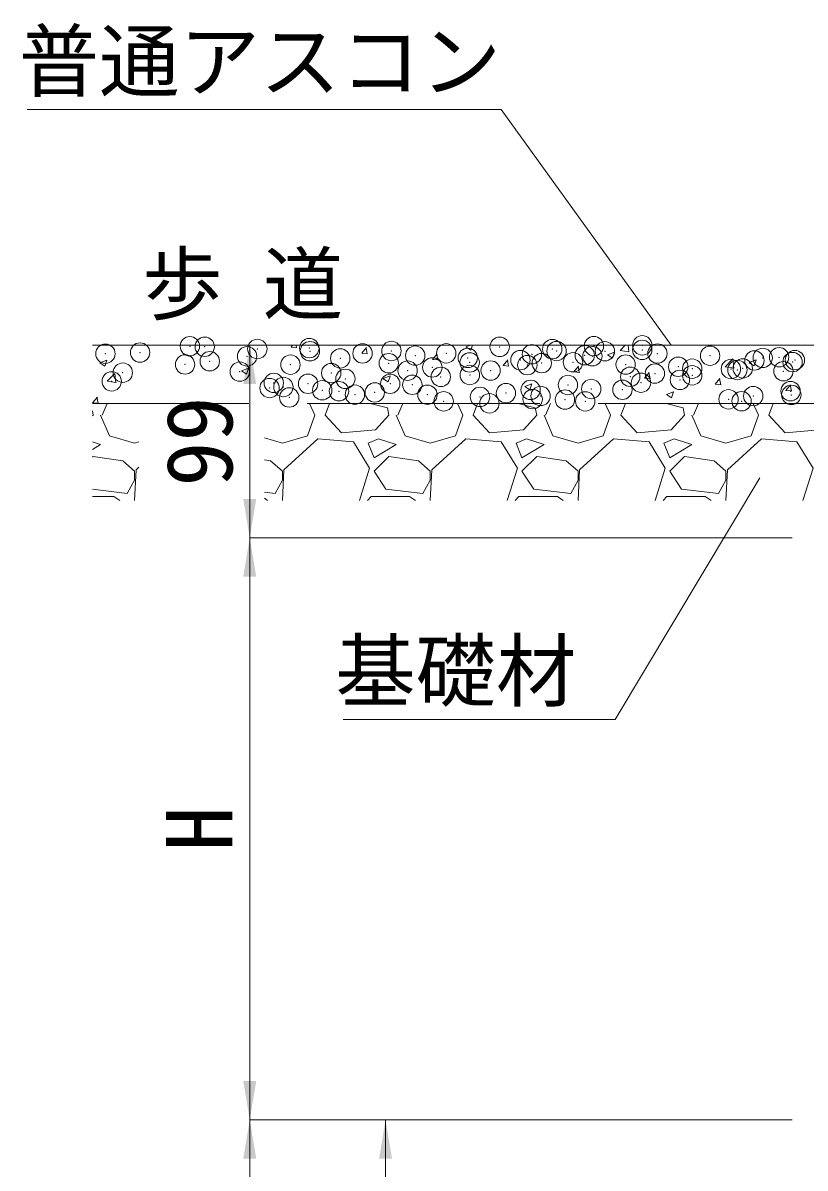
# Model space of a CAD drawing. Units: millimetres at full size, sheet at 1:20; details may follow other scales. Extents: x 62447 to 85128, y -7246 to 532.
# Drawn here: x 73930 to 74333, y -3335 to -2744 of the extents above; entities that cross this region are included whole.
import ezdxf
from ezdxf.enums import TextEntityAlignment as Align

# ---------------------------------------------------------------- set-up
doc = ezdxf.new("R2010")
doc.units = ezdxf.units.MM
doc.header["$LTSCALE"] = 20
doc.header["$PDMODE"] = 32
doc.header["$PDSIZE"] = 10
doc.linetypes.add('DASHED', pattern=[7.5, 6, -1.5])
for name, color, linetype, lineweight in [('ハッチング', 7, 'Continuous', 5), ('基礎', 3, 'Continuous', 13), ('寸法線', 7, 'Continuous', 9), ('引出線', 4, 'Continuous', 9)]:
    doc.layers.add(name, color=color, linetype=linetype, lineweight=lineweight)
doc.layers.add('文字', color=7, linetype='Continuous')
doc.styles.add('ＭＳ ゴシック', font='')
doc.styles.get('ＭＳ ゴシック').set_extended_font_data('MS Gothic')

# ---------------------------------------------------------------- blocks, each defined once
blk = doc.blocks.new('filled_arrow')
at = {"color": 0, "linetype": 'Continuous', "lineweight": -2}
blk.add_solid([(7.5, 1.25), (0, 0), (7.5, -1.25)], dxfattribs=at)

msp = doc.modelspace()

# ---------------------------------------------------------------- linework, layer by layer
at = {"layer": 'ハッチング'}
for p, q in [((74068.04, -2911.43), (74068.85, -2910.46)), ((74068.04, -2911.43), (74071.07, -2911.69)), ((74070.89, -2911.73), (74070.66, -2910.46)), ((74104.47, -2914.61), (74106.92, -2911.69)), ((74104.47, -2914.62), (74107.51, -2914.88)), ((74107.33, -2914.91), (74106.74, -2911.73)), ((74140.91, -2917.8), (74143.36, -2914.88)), ((74143.77, -2918.1), (74143.18, -2914.92)), ((74158.23, -2911.32), (74160.75, -2913.03)), ((74158.24, -2911.3), (74160.43, -2910.46)), ((74160.75, -2913.02), (74161.61, -2910.46)), ((74231.23, -2915.39), (74233.76, -2917.09)), ((74231.24, -2915.37), (74234.8, -2914)), ((74233.76, -2917.09), (74234.79, -2914.02)), ((74237.64, -2913.15), (74242.16, -2913.85)), ((74237.67, -2913.22), (74240.32, -2910.46)), ((74242.15, -2913.92), (74241.74, -2910.46)), ((73969.53, -2919.57), (73972.06, -2921.27)), ((73969.54, -2919.55), (73973.1, -2918.18)), ((73972.06, -2921.27), (73973.09, -2918.2)), ((74140.91, -2917.8), (74143.95, -2918.07)), ((74177.35, -2920.99), (74179.8, -2918.07)), ((74177.35, -2920.99), (74180.38, -2921.26)), ((74180.2, -2921.29), (74179.62, -2918.11)), ((74213.78, -2924.18), (74216.23, -2921.26)), ((74216.64, -2924.48), (74216.05, -2921.29)), ((74291.86, -2921.56), (74296.37, -2922.26)), ((74291.89, -2921.63), (74295.84, -2917.5)), ((74296.36, -2922.33), (74295.8, -2917.51)), ((74304.24, -2919.46), (74306.77, -2921.16)), ((74304.25, -2919.43), (74307.81, -2918.07)), ((74306.76, -2921.16), (74307.79, -2918.09)), ((73973.33, -2929.07), (73977.28, -2924.95)), ((73977.8, -2929.77), (73977.24, -2924.95)), ((74042.54, -2923.64), (74045.06, -2925.34)), ((74042.55, -2923.61), (74046.11, -2922.25)), ((74045.06, -2925.34), (74046.09, -2922.27)), ((74115.55, -2927.68), (74119.11, -2926.32)), ((74118.07, -2929.41), (74119.1, -2926.34)), ((74213.78, -2924.18), (74216.82, -2924.44)), ((74250.22, -2927.36), (74252.67, -2924.45)), ((74250.22, -2927.37), (74253.26, -2927.63)), ((74253.08, -2927.67), (74252.49, -2924.48)), ((74286.66, -2930.55), (74289.11, -2927.63)), ((74289.51, -2930.85), (74288.93, -2927.67)), ((73973.3, -2929.01), (73977.81, -2929.71)), ((74115.54, -2927.71), (74118.07, -2929.41)), ((74188.55, -2931.77), (74191.08, -2933.48)), ((74188.56, -2931.75), (74192.12, -2930.39)), ((74191.07, -2933.48), (74192.1, -2930.41)), ((74286.66, -2930.55), (74289.69, -2930.82)), ((74323.09, -2933.74), (74325.54, -2930.82)), ((74325.95, -2934.04), (74325.36, -2930.86)), ((73965.77, -2940.07), (73968.22, -2937.15)), ((73968.63, -2940.37), (73968.04, -2937.19)), ((74261.56, -2935.84), (74264.08, -2937.55)), ((74261.57, -2935.82), (74265.12, -2934.45)), ((74264.08, -2937.55), (74265.11, -2934.48)), ((74323.09, -2933.74), (74326.13, -2934.01)), ((73966.08, -2946.47), (73965.65, -2944.36)), ((73965.77, -2940.08), (73968.81, -2940.34)), ((73970.65, -2946.47), (73973.22, -2940.46)), ((74077.6, -2940.46), (74080.38, -2946.47)), ((74085.71, -2946.47), (74087.96, -2940.46)), ((74117.71, -2942.66), (74108.92, -2940.46)), ((74118.48, -2946.47), (74117.71, -2942.66)), ((74123.05, -2946.47), (74125.62, -2940.46)), ((74153.8, -2940.46), (74156.58, -2946.47)), ((74161.91, -2946.47), (74164.16, -2940.46)), ((74193.91, -2942.66), (74185.12, -2940.46)), ((74194.68, -2946.47), (74193.91, -2942.66)), ((74199.25, -2946.47), (74201.82, -2940.46)), ((74230, -2940.46), (74232.78, -2946.47)), ((74238.11, -2946.47), (74240.36, -2940.46)), ((74270.11, -2942.66), (74261.32, -2940.46)), ((74270.88, -2946.47), (74270.11, -2942.66)), ((74275.45, -2946.47), (74278.02, -2940.46)), ((74306.2, -2940.46), (74308.98, -2946.47)), ((74314.31, -2946.47), (74316.56, -2940.46)), ((73966.08, -2946.47), (73965.65, -2946.93)), ((73969.89, -2946.47), (73974.46, -2957.13)), ((74076.57, -2957.13), (74080.38, -2946.47)), ((74094.09, -2955.61), (74085.71, -2946.47)), ((74118.48, -2946.47), (74111.62, -2954.09)), ((74122.29, -2946.47), (74126.86, -2957.13)), ((74152.77, -2957.13), (74156.58, -2946.47)), ((74170.29, -2955.61), (74161.91, -2946.47)), ((74194.68, -2946.47), (74187.82, -2954.09)), ((74198.49, -2946.47), (74203.06, -2957.13)), ((74228.97, -2957.13), (74232.78, -2946.47)), ((74246.49, -2955.61), (74238.11, -2946.47)), ((74270.88, -2946.47), (74264.02, -2954.09)), ((74274.69, -2946.47), (74279.26, -2957.13)), ((74305.17, -2957.13), (74308.98, -2946.47)), ((74322.69, -2955.61), (74314.31, -2946.47)), ((73974.46, -2957.13), (73987.41, -2960.94)), ((74063.61, -2960.94), (74076.57, -2957.13)), ((74111.62, -2954.09), (74094.09, -2955.61)), ((74126.86, -2957.13), (74139.81, -2960.94)), ((74139.81, -2960.94), (74152.77, -2957.13)), ((74187.82, -2954.09), (74170.29, -2955.61)), ((74203.06, -2957.13), (74216.01, -2960.94)), ((74216.01, -2960.94), (74228.97, -2957.13)), ((74264.02, -2954.09), (74246.49, -2955.61)), ((74279.26, -2957.13), (74292.21, -2960.94)), ((74292.21, -2960.94), (74305.17, -2957.13)), ((74340.22, -2954.09), (74322.69, -2955.61)), ((73969.89, -2961.71), (73965.65, -2960.3)), ((73965.65, -2964.24), (73969.89, -2961.71)), ((73987.41, -2960.94), (73989.57, -2960.31)), ((74054.35, -2958.22), (74063.61, -2960.94)), ((74081.9, -2958.66), (74064.37, -2974.66)), ((74100.19, -2960.18), (74081.9, -2958.66)), ((74108.57, -2973.9), (74100.19, -2960.18)), ((74113.14, -2958.66), (74107.81, -2960.94)), ((74107.81, -2960.94), (74110.86, -2968.56)), ((74110.86, -2968.56), (74122.29, -2961.71)), ((74122.29, -2961.71), (74113.14, -2958.66)), ((74158.1, -2958.66), (74140.57, -2974.66)), ((74176.39, -2960.18), (74158.1, -2958.66)), ((74184.77, -2973.9), (74176.39, -2960.18)), ((74189.34, -2958.66), (74184.01, -2960.94)), ((74184.01, -2960.94), (74187.06, -2968.56)), ((74187.06, -2968.56), (74198.49, -2961.71)), ((74198.49, -2961.71), (74189.34, -2958.66)), ((74234.3, -2958.66), (74216.77, -2974.66)), ((74252.59, -2960.18), (74234.3, -2958.66)), ((74260.97, -2973.9), (74252.59, -2960.18)), ((74265.54, -2958.66), (74260.21, -2960.94)), ((74260.21, -2960.94), (74263.26, -2968.56)), ((74263.26, -2968.56), (74274.69, -2961.71)), ((74274.69, -2961.71), (74265.54, -2958.66)), ((74310.5, -2958.66), (74292.97, -2974.66)), ((74328.79, -2960.18), (74310.5, -2958.66)), ((74337.17, -2973.9), (74328.79, -2960.18)), ((73966.08, -2967.8), (73965.65, -2968.22)), ((73981.32, -2970.09), (73966.08, -2967.8)), ((74118.48, -2967.8), (74110.86, -2975.42)), ((74133.72, -2970.09), (74118.48, -2967.8)), ((74194.68, -2967.8), (74187.06, -2975.42)), ((74209.92, -2970.09), (74194.68, -2967.8)), ((74270.88, -2967.8), (74263.26, -2975.42)), ((74286.12, -2970.09), (74270.88, -2967.8)), ((73987.41, -2975.42), (73981.32, -2970.09)), ((73988.17, -2974.66), (73987.42, -2990.46)), ((73989.57, -2973.39), (73988.17, -2974.66)), ((74057.52, -2970.09), (74054.35, -2969.61)), ((74063.61, -2975.42), (74057.52, -2970.09)), ((74064.37, -2974.66), (74063.62, -2990.46)), ((74103.27, -2990.46), (74108.57, -2973.9)), ((74139.81, -2975.42), (74133.72, -2970.09)), ((74140.57, -2974.66), (74139.82, -2990.46)), ((74179.47, -2990.46), (74184.77, -2973.9)), ((74216.01, -2975.42), (74209.92, -2970.09)), ((74216.77, -2974.66), (74216.02, -2990.46)), ((74255.67, -2990.46), (74260.97, -2973.9)), ((74292.21, -2975.42), (74286.12, -2970.09)), ((74292.97, -2974.66), (74292.22, -2990.46)), ((74331.87, -2990.46), (74337.17, -2973.9)), ((73983.6, -2986.85), (73987.41, -2979.99)), ((73987.41, -2979.99), (73987.41, -2975.42)), ((74059.8, -2986.85), (74063.61, -2979.99)), ((74063.61, -2979.99), (74063.61, -2975.42)), ((74110.86, -2975.42), (74116.95, -2984.57)), ((74136, -2986.85), (74139.81, -2979.99)), ((74139.81, -2979.99), (74139.81, -2975.42)), ((74187.06, -2975.42), (74193.15, -2984.57)), ((74212.2, -2986.85), (74216.01, -2979.99)), ((74216.01, -2979.99), (74216.01, -2975.42)), ((74263.26, -2975.42), (74269.35, -2984.57)), ((74288.4, -2986.85), (74292.21, -2979.99)), ((74292.21, -2979.99), (74292.21, -2975.42)), ((73965.65, -2984.7), (73983.6, -2986.85)), ((74054.35, -2986.2), (74059.8, -2986.85)), ((74116.95, -2984.57), (74136, -2986.85)), ((74193.15, -2984.57), (74212.2, -2986.85)), ((74269.35, -2984.57), (74288.4, -2986.85)), ((73965.65, -2988.38), (73976.74, -2988.38)), ((73976.74, -2988.38), (73979.75, -2990.46)), ((74054.35, -2989.35), (74055.95, -2990.46)), ((74107.46, -2990.46), (74109.33, -2988.38)), ((74109.33, -2988.38), (74129.14, -2988.38)), ((74129.14, -2988.38), (74132.15, -2990.46)), ((74183.66, -2990.46), (74185.53, -2988.38)), ((74185.53, -2988.38), (74205.34, -2988.38)), ((74205.34, -2988.38), (74208.35, -2990.46)), ((74259.86, -2990.46), (74261.73, -2988.38)), ((74261.73, -2988.38), (74281.54, -2988.38)), ((74281.54, -2988.38), (74284.55, -2990.46))]:
    msp.add_line(p, q, dxfattribs=at)
for p in [(73972.38, -2914.84), (73990.24, -2914.22), (74015.9, -2910.97), (74023.57, -2911.24), (74050.69, -2912.39), (74077.47, -2911.96), (74077.81, -2913.53), (74104.92, -2914.68), (74119.79, -2913.43), (74148.04, -2914.63), (74175.57, -2911.29), (74202.69, -2912.44), (74204.91, -2913.46), (74224.15, -2910.93), (74229.8, -2913.58), (74249.04, -2912.87), (74249.09, -2910.53), (74256.92, -2914.73), (74013.43, -2920.39), (74026.15, -2918.72), (74045.39, -2916.18), (74067.75, -2920.49), (74093.41, -2917.24), (74118.41, -2919.72), (74132.04, -2915.82), (74159.16, -2916.97), (74160.11, -2919.36), (74186.28, -2918.11), (74189.83, -2920.7), (74192.19, -2915.13), (74197.3, -2919.7), (74213.4, -2919.26), (74219.46, -2915.62), (74223.38, -2916.13), (74240.51, -2920.41), (74284.04, -2915.87), (74306.9, -2918.31), (74311.16, -2917.02), (74319.62, -2916.63), (74326.55, -2919.15), (74327.74, -2918.14), (73981.35, -2924.61), (74041.66, -2924.07), (74088.78, -2924.8), (74128.15, -2923.56), (74140.87, -2921.89), (74145.26, -2926.76), (74160.21, -2925.79), (74170.92, -2923.51), (74242.86, -2926.74), (74255.58, -2925.06), (74267.63, -2921.55), (74274.81, -2925.98), (74274.82, -2922.53), (74294.75, -2922.7), (74298.11, -2923.22), (74300.89, -2922.4), (74321.87, -2923.84), (73975.63, -2929.09), (74056.99, -2932.53), (74059.16, -2929.89), (74064.11, -2931.99), (74076.83, -2930.32), (74096.07, -2927.79), (74119.17, -2930.34), (74130.58, -2930.87), (74210.78, -2930.96), (74248.43, -2929.79), (74268.49, -2928.31), (74067.13, -2937.4), (74084.11, -2933.68), (74092.79, -2934.15), (74100.96, -2935.96), (74111.22, -2934.82), (74138.34, -2935.97), (74165.46, -2937.11), (74178.82, -2935.17), (74191.54, -2933.49), (74192.58, -2938.26), (74196.68, -2936.61), (74209.24, -2938.48), (74222.77, -2933.04), (74238.86, -2933.4), (74293.54, -2938.34), (74306.26, -2936.67), (74325.5, -2934.14), (74325.93, -2936.06), (74146.74, -2939.39), (74170.3, -2940.42), (74219.7, -2939.4), (74300.27, -2939.31)]:
    msp.add_point(p, dxfattribs=at)
at = {"layer": '基礎'}
msp.add_line((73965.65, -2910.46), (74346.33, -2910.46), dxfattribs=at)
at = {"layer": '基礎', "linetype": 'DASHED', "lineweight": 15}
msp.add_line((74346.33, -2940.46), (73965.65, -2940.46), dxfattribs=at)
at = {"layer": '寸法線'}
for p, q in [((74046.77, -2910.46), (74046.77, -3009.76)), ((74046.77, -3009.76), (74046.77, -3309.76)), ((74326.33, -3009.76), (74046.77, -3009.76)), ((74326.33, -3009.76), (74046.77, -3009.76)), ((74326.33, -3309.76), (74046.77, -3309.76)), ((74046.77, -3309.76), (74046.77, -3559.75)), ((74326.33, -3309.76), (74046.77, -3309.76)), ((74116.77, -3309.76), (74116.77, -3459.75)), ((74326.33, -3309.76), (74116.77, -3309.76))]:
    msp.add_line(p, q, dxfattribs=at)
at = {"layer": '引出線'}
for points in [[(74264.05, -2910.46), (74176.33, -2789.03), (73932.03, -2789.03)], [(74309.75, -2978.81), (74235.15, -3103.3), (74094.94, -3103.3)]]:
    msp.add_lwpolyline(points, dxfattribs=at)

# ---------------------------------------------------------------- block references
at = {"layer": '寸法線', "xscale": 2.67, "yscale": 2.67}
for p, rotation in [((74046.77, -2910.46), 270), ((74046.77, -3009.76), 90), ((74046.77, -3009.76), 270), ((74046.77, -3309.76), 90), ((74046.77, -3309.76), 270), ((74116.77, -3309.76), 270)]:
    msp.add_blockref('filled_arrow', p, dxfattribs=dict(at, rotation=rotation))
at = {"layer": '引出線', "xscale": 0.133, "yscale": 0.133}
for p, rotation in [((74264.05, -2910.46), 125.8), ((74309.75, -2978.81), 239.1)]:
    msp.add_blockref('filled_arrow', p, dxfattribs=dict(at, rotation=rotation))

# ---------------------------------------------------------------- texts
at = {"layer": '寸法線', "style": 'ＭＳ ゴシック'}
for s, p in [('99', (74020.77, -2960.11)), ('H', (74020.77, -3159.76))]:
    msp.add_text(s, height=34.18, rotation=90, dxfattribs=at).set_placement(p, align=Align.MIDDLE_CENTER)
at = {"layer": '引出線', "style": 'ＭＳ ゴシック'}
for s, p in [('普通アスコン', (74176.33, -2748.84)), ('基礎材', (74215.15, -3063.11))]:
    msp.add_text(s, height=30.38, dxfattribs=at).set_placement(p, align=Align.TOP_RIGHT)
at = {"layer": '文字', "style": 'ＭＳ ゴシック'}
msp.add_text('歩 道', height=30.38, dxfattribs=at).set_placement((74043.17, -2878.83), align=Align.MIDDLE_CENTER)

doc.saveas('drawing.dxf')
